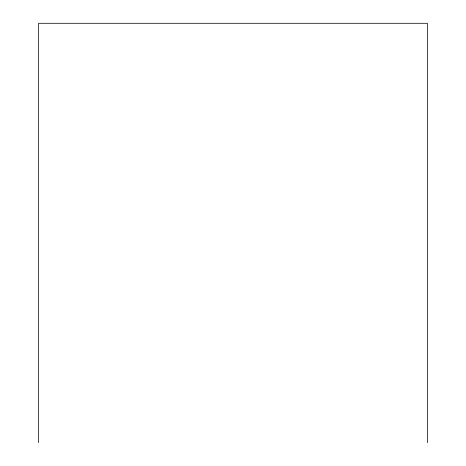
<?xml version="1.0" encoding="UTF-8"?>
<svg xmlns="http://www.w3.org/2000/svg" width="466" height="466" viewBox="0 0 466 466"><rect width="100%" height="100%" fill="white"/><g stroke="black" fill="none" stroke-linecap="round" stroke-linejoin="round"><path stroke-width="0.7" d="M427.415 442.7L427.415 23.3L38.585 23.3L38.585 442.7"/></g></svg>
